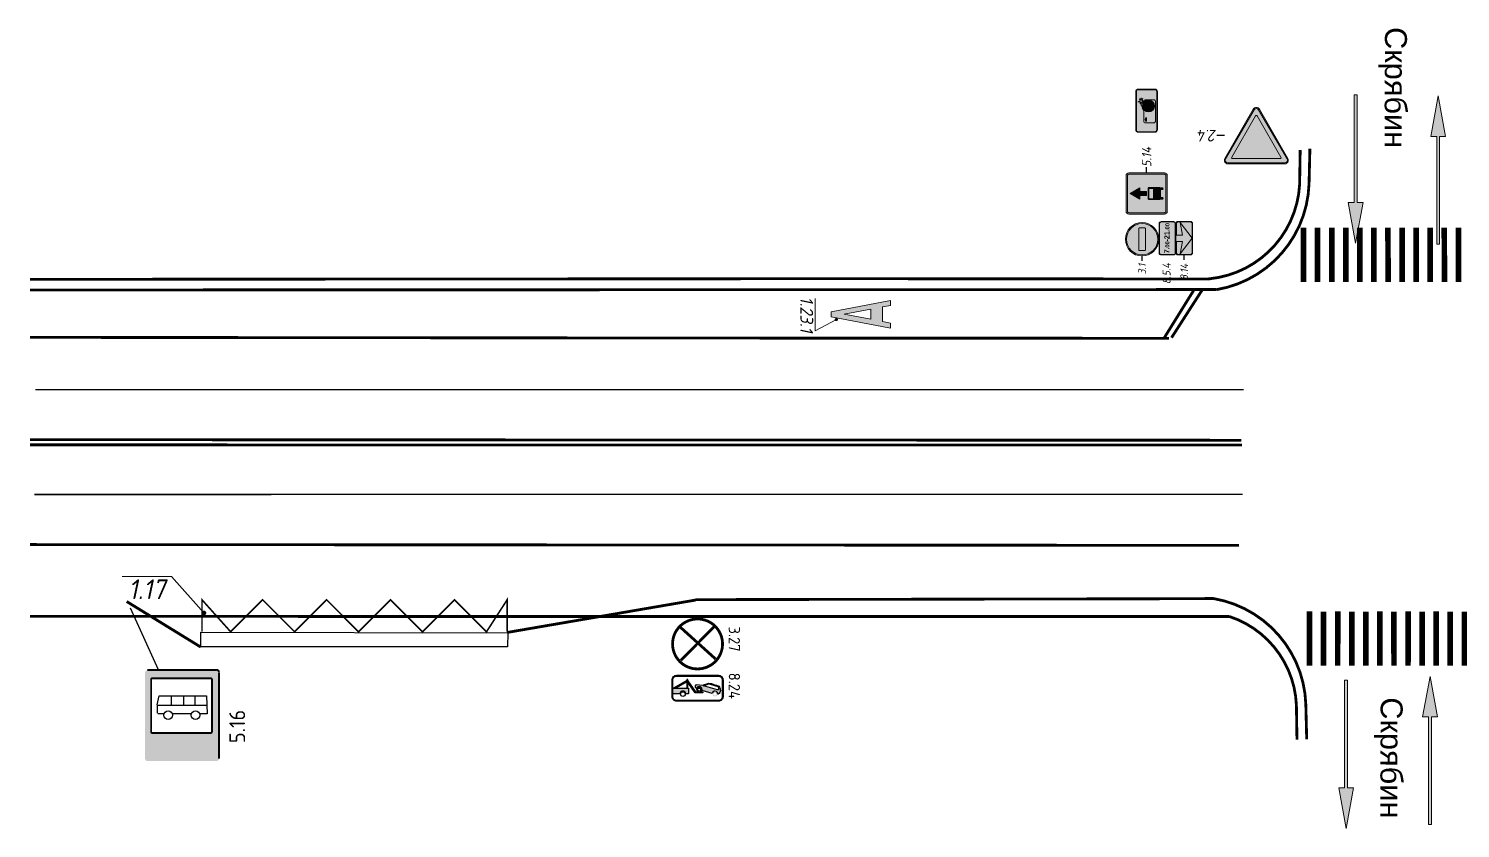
# Model space of a CAD drawing. Header units: millimetres. Extents: x 1734 to 2050, y 1482 to 1843.
# Drawn here: x 1753.7 to 1826.1, y 1484 to 1524.5 of the extents above; entities that cross this region are included whole.
import ezdxf
from ezdxf.enums import TextEntityAlignment as Align

# ---------------------------------------------------------------- set-up
doc = ezdxf.new("R2010")
doc.units = ezdxf.units.MM
for name, pattern in [('1.3', [17.848385, 5.910826, -0.0001, 11.937459]), ('1.5_1_3', [4, 0, -3, 1]), ('1.6_3_1', [4, 0, -1, 3]), ('JIS_02_0.7', [1.35, 0.75, -0.6])]:
    doc.linetypes.add(name, pattern=pattern)
for name, color, linetype, lineweight in [('знаки', 7, 'Continuous', 0), ('Описание', 7, 'Continuous', 15), ('разметка', 251, 'Continuous', 15)]:
    doc.layers.add(name, color=color, linetype=linetype, lineweight=lineweight)
doc.layers.add('КПЧ', color=9, linetype='Continuous')
doc.layers.add('Разметки', color=7, linetype='Continuous')
doc.styles.add('ROMAND', font='ROMAND.SHX', dxfattribs={"height": 2})
doc.styles.add('SASH', font='simplex8.shx', dxfattribs={"width": 0.9, "oblique": 12})
doc.styles.get("Standard").update_dxf_attribs({"font": 'arial.ttf'})
doc.styles.add('Знаки', font='arialbd.ttf')

# ---------------------------------------------------------------- blocks, each defined once
blk = doc.blocks.new('1-18-')
at = {"layer": 'разметка'}
blk.add_hatch(color=0, dxfattribs=at).paths.add_polyline_path([(-0.075, 5.45), (-0.075, 0), (0.075, 0), (0.075, 5.45), (0.375, 5.45), (0, 7.5), (-0.375, 5.45)])
at = {"layer": 'разметка', "color": 0, "lineweight": 0, "flags": 128}
blk.add_lwpolyline([(-0.075, 5.45), (-0.075, 0), (0.075, 0), (0.075, 5.45), (0.375, 5.45), (0, 7.5), (-0.375, 5.45)], close=True, dxfattribs=at)
blk = doc.blocks.new('tr')
at = {"layer": 'знаки', "true_color": 0xffffff}
h = blk.add_hatch(color=7, dxfattribs=at)
edge = h.paths.add_edge_path()
edge.add_arc((0, 3.621), 0.24, 30, 150)
edge.add_line((-0.208, 3.741), (-2.16, 0.36))
edge.add_arc((-1.952, 0.24), 0.24, 150, 270)
edge.add_line((-1.952, 0), (1.952, 0))
edge.add_arc((1.952, 0.24), 0.24, 270, 390)
edge.add_line((2.16, 0.36), (0.208, 3.741))
edge = h.paths.add_edge_path(flags=16)
edge.add_arc((0, 3.621), 0.18, 30, 150)
edge.add_line((-0.156, 3.711), (-2.108, 0.33))
edge.add_arc((-1.952, 0.24), 0.18, 150, 270)
edge.add_line((-1.952, 0.06), (1.952, 0.06))
edge.add_arc((1.952, 0.24), 0.18, 270, 390)
edge.add_line((2.108, 0.33), (0.156, 3.711))
at = {"layer": 'знаки'}
h = blk.add_hatch(color=1, dxfattribs=at)
edge = h.paths.add_edge_path()
edge.add_arc((0, 3.621), 0.18, 30, 150)
edge.add_line((-0.156, 3.711), (-2.108, 0.33))
edge.add_arc((-1.952, 0.24), 0.18, 150, 270)
edge.add_line((-1.952, 0.06), (1.952, 0.06))
edge.add_arc((1.952, 0.24), 0.18, 270, 390)
edge.add_line((2.108, 0.33), (0.156, 3.711))
edge = h.paths.add_edge_path(flags=16)
edge.add_line((-0.052, 3.291), (-1.692, 0.45))
edge.add_arc((-1.64, 0.42), 0.06, 150, 270)
edge.add_line((-1.64, 0.36), (1.64, 0.36))
edge.add_arc((1.64, 0.42), 0.06, 270, 390)
edge.add_line((1.692, 0.45), (0.052, 3.291))
edge.add_arc((0, 3.261), 0.06, 30, 150)
at = {"layer": 'знаки', "true_color": 0xffffff}
h = blk.add_hatch(color=7, dxfattribs=at)
edge = h.paths.add_edge_path()
edge.add_line((-0.052, 3.291), (-1.692, 0.45))
edge.add_arc((-1.64, 0.42), 0.06, 150, 270)
edge.add_line((-1.64, 0.36), (1.64, 0.36))
edge.add_arc((1.64, 0.42), 0.06, 270, 390)
edge.add_line((1.692, 0.45), (0.052, 3.291))
edge.add_arc((0, 3.261), 0.06, 30, 150)
at = {"layer": 'Defpoints'}
blk.add_lwpolyline([(2.192, 1.931), (2.719, 1.931)], dxfattribs=at)
at = {"layer": 'знаки'}
blk.add_lwpolyline([(0.208, 3.741, 0.57735), (-0.208, 3.741), (-2.16, 0.36), (-2.16, 0.36, 0.57735), (-1.952, 0), (1.952, 0, 0.57735), (2.16, 0.36), (0.208, 3.741)], format="xyb", dxfattribs=at)
at = {"layer": 'знаки', "color": 7, "true_color": 0xffffff}
blk.add_lwpolyline([(0.156, 3.711, 0.57735), (-0.156, 3.711), (-2.108, 0.33, 0.57735), (-1.952, 0.06), (1.952, 0.06, 0.57735), (2.108, 0.33)], format="xyb", close=True, dxfattribs=at)
at = {"layer": 'знаки', "color": 1}
blk.add_lwpolyline([(-0.052, 3.291), (-1.692, 0.45, 0.57735), (-1.64, 0.36), (1.64, 0.36, 0.57735), (1.692, 0.45), (0.052, 3.291, 0.57735)], format="xyb", close=True, dxfattribs=at)
blk = doc.blocks.new('*U15')
at = {"layer": 'знаки', "xscale": -1, "rotation": 180}
blk.add_blockref('tr', (0, 3.861), dxfattribs=at)
at = {"layer": 'знаки', "color": 0, "lineweight": 30, "style": 'SASH', "oblique": 12, "width": 0.9}
blk.add_text('2.4', height=0.8, dxfattribs=at).set_placement((2.719, 1.931), align=Align.MIDDLE_LEFT)
blk = doc.blocks.new('*U22')
at = {"color": 0, "linetype": 'ByBlock', "const_width": 0.12}
blk.add_lwpolyline([(0.037, 0.048, 1), (-0.037, -0.048, 1)], format="xyb", close=True, dxfattribs=at)
at = {"layer": 'разметка', "color": 0}
blk.add_lwpolyline([(0, 0), (1.632, -1.852), (4.128, -1.852)], dxfattribs=at)
at = {"layer": 'разметка', "color": 0, "style": 'SASH', "oblique": 12, "width": 0.9}
blk.add_attdef('RAZMETKA', text='', height=1, dxfattribs=at).set_placement((2.88, -2.067), align=Align.BOTTOM_CENTER)
blk = doc.blocks.new('*U8')
at = {"color": 0, "linetype": 'ByBlock', "const_width": 0.12}
blk.add_lwpolyline([(0.04, 0.05, 1), (-0.04, -0.05, 1)], format="xyb", close=True, dxfattribs=at)
at = {"layer": 'разметка', "color": 0}
blk.add_lwpolyline([(0, 0), (-0.87, 1.66), (1.63, 1.66)], dxfattribs=at)
at = {"layer": 'разметка', "color": 0, "style": 'SASH', "oblique": 12, "width": 0.9}
blk.add_attdef('RAZMETKA', text='', height=1, dxfattribs=at).set_placement((0.38, 1.44), align=Align.BOTTOM_CENTER)
blk = doc.blocks.new('1-23-1')
at = {"layer": 'разметка'}
h = blk.add_hatch(color=0, dxfattribs=at)
h.paths.add_polyline_path([(-0.45, 0), (-0.7, 0), (-0.125, 3), (0.125, 3), (0.7, 0), (0.45, 0), (0.373, 0.4), (-0.373, 0.4)])
h.paths.add_polyline_path([(0.258, 1), (0, 2.348), (-0.258, 1)], flags=16)
at = {"layer": 'разметка', "color": 0, "lineweight": 0, "flags": 128}
for points in [[(-0.45, 0), (-0.7, 0), (-0.125, 3), (0.125, 3), (0.7, 0), (0.45, 0), (0.373, 0.4), (-0.373, 0.4)], [(0.258, 1), (0, 2.348), (-0.258, 1)]]:
    blk.add_lwpolyline(points, close=True, dxfattribs=at)
blk = doc.blocks.new('*U52')
at = {"color": 0, "linetype": 'ByBlock', "lineweight": 15, "const_width": 0.4}
for points in [[(-14.12, 1.48), (-13.72, 5.32)], [(-13.13, 1.38), (-12.73, 5.21)], [(-12.13, 1.27), (-11.73, 5.11)], [(-11.14, 1.17), (-10.74, 5)], [(-10.14, 1.06), (-9.74, 4.9)], [(-9.15, 0.96), (-8.75, 4.79)], [(-8.16, 0.86), (-7.75, 4.69)], [(-7.16, 0.75), (-6.76, 4.59)], [(-6.17, 0.65), (-5.76, 4.48)], [(-5.17, 0.54), (-4.77, 4.38)], [(-4.18, 0.44), (-3.77, 4.27)], [(-3.18, 0.33), (-2.78, 4.17)], [(-2.19, 0.23), (-1.79, 4.06)], [(-1.19, 0.13), (-0.79, 3.96)], [(-0.2, 0.02), (0.2, 3.86)]]:
    blk.add_lwpolyline(points, dxfattribs=at)
blk = doc.blocks.new('*U20')
at = {"color": 0, "linetype": 'ByBlock', "lineweight": 15, "const_width": 0.4}
for points in [[(-12.13, 1.27), (-11.73, 5.11)], [(-11.14, 1.17), (-10.74, 5)], [(-10.14, 1.06), (-9.74, 4.9)], [(-9.15, 0.96), (-8.75, 4.79)], [(-8.16, 0.86), (-7.75, 4.69)], [(-7.16, 0.75), (-6.76, 4.59)], [(-6.17, 0.65), (-5.76, 4.48)], [(-5.17, 0.54), (-4.77, 4.38)], [(-4.18, 0.44), (-3.77, 4.27)], [(-3.18, 0.33), (-2.78, 4.17)], [(-2.19, 0.23), (-1.79, 4.06)], [(-1.19, 0.13), (-0.79, 3.96)], [(-0.2, 0.02), (0.2, 3.86)]]:
    blk.add_lwpolyline(points, dxfattribs=at)
blk = doc.blocks.new('*U49')
at = {"layer": 'знаки', "true_color": 0xffffff}
h = blk.add_hatch(color=7, dxfattribs=at)
edge = h.paths.add_edge_path()
edge.add_arc((0, 1.75), 1.75, 0, 360)
edge = h.paths.add_edge_path(flags=17)
edge.add_arc((0, 1.75), 1.64, 0, 360)
at = {"layer": 'знаки'}
h = blk.add_hatch(color=1, dxfattribs=at)
edge = h.paths.add_edge_path()
edge.add_arc((0, 1.75), 1.64, 0, 360)
edge = h.paths.add_edge_path(flags=16)
edge.add_arc((1.13, 1.47), 0.0565, 270, 360, ccw=False)
edge.add_line((1.13, 1.41), (-1.13, 1.41))
edge.add_arc((-1.13, 1.47), 0.0565, 180, 270, ccw=False)
edge.add_line((-1.19, 1.47), (-1.19, 2.03))
edge.add_arc((-1.13, 2.03), 0.0565, 90, 180, ccw=False)
edge.add_line((-1.13, 2.09), (1.13, 2.09))
edge.add_arc((1.13, 2.03), 0.0565, 0, 90, ccw=False)
edge.add_line((1.19, 2.03), (1.19, 1.47))
at = {"layer": 'знаки', "true_color": 0xffffff}
h = blk.add_hatch(color=7, dxfattribs=at)
edge = h.paths.add_edge_path()
edge.add_arc((1.13, 1.47), 0.0565, 270, 360, ccw=False)
edge.add_line((1.13, 1.41), (-1.13, 1.41))
edge.add_arc((-1.13, 1.47), 0.0565, 180, 270, ccw=False)
edge.add_line((-1.19, 1.47), (-1.19, 2.03))
edge.add_arc((-1.13, 2.03), 0.0565, 90, 180, ccw=False)
edge.add_line((-1.13, 2.09), (1.13, 2.09))
edge.add_arc((1.13, 2.03), 0.0565, 0, 90, ccw=False)
edge.add_line((1.19, 2.03), (1.19, 1.47))
at = {"layer": 'Defpoints'}
blk.add_lwpolyline([(-2.27, 1.75), (-1.77, 1.75)], dxfattribs=at)
at = {"layer": 'знаки', "color": 7, "true_color": 0xffffff}
blk.add_lwpolyline([(1.19, 1.47, -0.414214), (1.13, 1.41), (-1.13, 1.41, -0.414214), (-1.19, 1.47), (-1.19, 2.03, -0.414214), (-1.13, 2.09), (1.13, 2.09, -0.414214), (1.19, 2.03), (1.19, 1.47)], format="xyb", dxfattribs=at)
at = {"layer": 'знаки'}
blk.add_circle((0, 1.75), 1.75, dxfattribs=at)
at = {"layer": 'знаки', "color": 7, "true_color": 0xffffff}
blk.add_circle((0, 1.75), 1.64, dxfattribs=at)
at = {"layer": 'знаки', "color": 0, "lineweight": 30, "style": 'SASH', "oblique": 12, "width": 0.9}
blk.add_text('3.1', height=0.8, dxfattribs=at).set_placement((-3.68, 1.75), align=Align.MIDDLE_LEFT)
blk = doc.blocks.new('*U50')
at = {"layer": 'знаки'}
h = blk.add_hatch(color=256, dxfattribs=at)
edge = h.paths.add_edge_path()
edge.add_arc((-1.53, 1.53), 0.219, 90, 180)
edge.add_line((-1.75, 1.53), (-1.75, 0.22))
edge.add_arc((-1.53, 0.22), 0.219, 180, 270)
edge.add_line((-1.53, 0), (1.53, 0))
edge.add_arc((1.53, 0.22), 0.219, 270, 360)
edge.add_line((1.75, 0.22), (1.75, 1.53))
edge.add_arc((1.53, 1.53), 0.219, 360, 450)
edge.add_line((1.53, 1.75), (-1.53, 1.75))
edge = h.paths.add_edge_path(flags=16)
edge.add_line((0.33, 1.04), (1.64, 1.31))
edge.add_line((1.64, 1.31), (0, 0.05))
edge.add_line((0, 0.05), (-1.64, 1.31))
edge.add_line((-1.64, 1.31), (-0.33, 1.04))
edge.add_line((-0.33, 1.04), (-0.33, 1.7))
edge.add_line((-0.33, 1.7), (-1.53, 1.7))
edge.add_arc((-1.53, 1.53), 0.164, 90, 180)
edge.add_line((-1.7, 1.53), (-1.7, 0.22))
edge.add_arc((-1.53, 0.22), 0.164, 180, 270)
edge.add_line((-1.53, 0.05), (1.53, 0.05))
edge.add_arc((1.53, 0.22), 0.164, 270, 360)
edge.add_line((1.7, 0.22), (1.7, 1.53))
edge.add_arc((1.53, 1.53), 0.164, 360, 450)
edge.add_line((1.53, 1.7), (0.33, 1.7))
edge.add_line((0.33, 1.7), (0.33, 1.04))
at = {"layer": 'знаки', "true_color": 0xffffff}
h = blk.add_hatch(color=7, dxfattribs=at)
edge = h.paths.add_edge_path()
edge.add_line((0.33, 1.04), (1.64, 1.31))
edge.add_line((1.64, 1.31), (0, 0.05))
edge.add_line((0, 0.05), (-1.64, 1.31))
edge.add_line((-1.64, 1.31), (-0.33, 1.04))
edge.add_line((-0.33, 1.04), (-0.33, 1.7))
edge.add_line((-0.33, 1.7), (-1.53, 1.7))
edge.add_arc((-1.53, 1.53), 0.164, 90, 180)
edge.add_line((-1.7, 1.53), (-1.7, 0.22))
edge.add_arc((-1.53, 0.22), 0.164, 180, 270)
edge.add_line((-1.53, 0.05), (1.53, 0.05))
edge.add_arc((1.53, 0.22), 0.164, 270, 360)
edge.add_line((1.7, 0.22), (1.7, 1.53))
edge.add_arc((1.53, 1.53), 0.164, 360, 450)
edge.add_line((1.53, 1.7), (0.33, 1.7))
edge.add_line((0.33, 1.7), (0.33, 1.04))
at = {"layer": 'Defpoints'}
blk.add_lwpolyline([(-2.26, 0.88), (-1.76, 0.88)], dxfattribs=at)
at = {"layer": 'знаки'}
blk.add_lwpolyline([(-1.53, 1.75, 0.414214), (-1.75, 1.53), (-1.75, 0.22, 0.414214), (-1.53, 0), (1.53, 0, 0.414214), (1.75, 0.22), (1.75, 1.53, 0.414214), (1.53, 1.75), (-1.53, 1.75)], format="xyb", dxfattribs=at)
blk.add_lwpolyline([(0.33, 1.04), (1.64, 1.31), (0, 0.05), (-1.64, 1.31), (-0.33, 1.04), (-0.33, 1.7), (-1.53, 1.7, 0.414214), (-1.7, 1.53), (-1.7, 0.22, 0.414214), (-1.53, 0.05), (1.53, 0.05, 0.414214), (1.7, 0.22), (1.7, 1.53, 0.414214), (1.53, 1.7), (0.33, 1.7)], format="xyb", close=True, dxfattribs=at)
at = {"layer": 'знаки', "color": 0, "lineweight": 30, "style": 'SASH', "oblique": 12, "width": 0.9}
blk.add_text('8.14', height=0.8, dxfattribs=at).set_placement((-4.41, 0.88), align=Align.MIDDLE_LEFT)
blk = doc.blocks.new('*U53')
at = {"layer": 'знаки'}
h = blk.add_hatch(color=256, dxfattribs=at)
edge = h.paths.add_edge_path()
edge.add_arc((-1.53, 1.53), 0.219, 90, 180)
edge.add_line((-1.75, 1.53), (-1.75, 0.22))
edge.add_arc((-1.53, 0.22), 0.219, 180, 270)
edge.add_line((-1.53, 0), (1.53, 0))
edge.add_arc((1.53, 0.22), 0.219, 270, 360)
edge.add_line((1.75, 0.22), (1.75, 1.53))
edge.add_arc((1.53, 1.53), 0.219, 0, 90)
edge.add_line((1.53, 1.75), (-1.53, 1.75))
edge = h.paths.add_edge_path(flags=16)
edge.add_arc((-1.53, 1.53), 0.164, 90, 180)
edge.add_line((-1.7, 1.53), (-1.7, 0.22))
edge.add_arc((-1.53, 0.22), 0.164, 180, 270)
edge.add_line((-1.53, 0.05), (1.53, 0.05))
edge.add_arc((1.53, 0.22), 0.164, 270, 360)
edge.add_line((1.7, 0.22), (1.7, 1.53))
edge.add_arc((1.53, 1.53), 0.164, 0, 90)
edge.add_line((1.53, 1.7), (-1.53, 1.7))
at = {"layer": 'знаки', "true_color": 0xffffff}
h = blk.add_hatch(color=7, dxfattribs=at)
edge = h.paths.add_edge_path()
edge.add_arc((-1.53, 1.53), 0.164, 90, 180)
edge.add_line((-1.7, 1.53), (-1.7, 0.22))
edge.add_arc((-1.53, 0.22), 0.164, 180, 270)
edge.add_line((-1.53, 0.05), (1.53, 0.05))
edge.add_arc((1.53, 0.22), 0.164, 270, 360)
edge.add_line((1.7, 0.22), (1.7, 1.53))
edge.add_arc((1.53, 1.53), 0.164, 0, 90)
edge.add_line((1.53, 1.7), (-1.53, 1.7))
at = {"layer": 'знаки'}
blk.add_lwpolyline([(-1.53, 1.75, 0.414214), (-1.75, 1.53), (-1.75, 0.22, 0.414214), (-1.53, 0), (1.53, 0, 0.414214), (1.75, 0.22), (1.75, 1.53, 0.414214), (1.53, 1.75), (-1.53, 1.75)], format="xyb", dxfattribs=at)
blk.add_lwpolyline([(-1.53, 1.7, 0.414214), (-1.7, 1.53), (-1.7, 0.22, 0.414214), (-1.53, 0.05), (1.53, 0.05, 0.414214), (1.7, 0.22), (1.7, 1.53, 0.414214), (1.53, 1.7)], format="xyb", close=True, dxfattribs=at)
at = {"layer": 'знаки', "style": 'Знаки', "width": 0.95}
for s, p in [('.', (-1.17, 0.66)), ('-', (-0.32, 0.66)), ('.', (0.73, 0.66))]:
    blk.add_text(s, height=0.547, dxfattribs=at).set_placement(p)
blk.add_attdef('CH1', text='', height=0.547, dxfattribs=at).set_placement((-1.17, 0.66), align=Align.RIGHT)
for tag, height, p in [('M1', 0.437, (-0.65, 0.88)), ('CH2', 0.547, (0.32, 0.93)), ('M2', 0.437, (1.25, 0.88))]:
    blk.add_attdef(tag, text='', height=height, dxfattribs=at).set_placement(p, align=Align.MIDDLE_CENTER)
blk = doc.blocks.new('5.14')
at = {"layer": 'знаки', "true_color": 0xffffff}
h = blk.add_hatch(color=7, dxfattribs=at)
edge = h.paths.add_edge_path()
edge.add_arc((-1.52, 3.27), 0.233, 90, 180, ccw=False)
edge.add_line((-1.52, 3.5), (1.52, 3.5))
edge.add_arc((1.52, 3.27), 0.233, 0, 90, ccw=False)
edge.add_line((1.75, 3.27), (1.75, 0.23))
edge.add_arc((1.52, 0.23), 0.233, 270, 360, ccw=False)
edge.add_line((1.52, 0), (-1.52, 0))
edge.add_arc((-1.52, 0.23), 0.233, 180, 270, ccw=False)
edge.add_line((-1.75, 0.23), (-1.75, 3.27))
edge = h.paths.add_edge_path(flags=16)
edge.add_arc((-1.52, 3.27), 0.117, 90, 180, ccw=False)
edge.add_line((-1.52, 3.38), (1.52, 3.38))
edge.add_arc((1.52, 3.27), 0.117, 0, 90, ccw=False)
edge.add_line((1.63, 3.27), (1.63, 0.23))
edge.add_arc((1.52, 0.23), 0.117, 270, 360, ccw=False)
edge.add_line((1.52, 0.12), (-1.52, 0.12))
edge.add_arc((-1.52, 0.23), 0.117, 180, 270, ccw=False)
edge.add_line((-1.63, 0.23), (-1.63, 3.27))
at = {"layer": 'знаки'}
h = blk.add_hatch(color=5, dxfattribs=at)
edge = h.paths.add_edge_path()
edge.add_arc((-1.52, 3.27), 0.117, 90, 180, ccw=False)
edge.add_line((-1.52, 3.38), (1.52, 3.38))
edge.add_arc((1.52, 3.27), 0.117, 0, 90, ccw=False)
edge.add_line((1.63, 3.27), (1.63, 0.23))
edge.add_arc((1.52, 0.23), 0.117, 270, 360, ccw=False)
edge.add_line((1.52, 0.12), (-1.52, 0.12))
edge.add_arc((-1.52, 0.23), 0.117, 180, 270, ccw=False)
edge.add_line((-1.63, 0.23), (-1.63, 3.27))
h.paths.add_polyline_path([(0, 1.75), (0.18, 1.75), (0.18, 2.33), (0.47, 2.33), (0, 3.15), (-0.47, 2.33), (-0.18, 2.33), (-0.18, 1.75)], flags=16)
edge = h.paths.add_edge_path(flags=16)
edge.add_arc((0.47, 0.64), 0.0583, 270, 360, ccw=False)
edge.add_line((0.47, 0.58), (-0.47, 0.58))
edge.add_arc((-0.47, 0.64), 0.0583, 180, 270, ccw=False)
edge.add_line((-0.52, 0.64), (-0.52, 1.52))
edge.add_arc((-0.41, 1.52), 0.117, 90, 180, ccw=False)
edge.add_line((-0.41, 1.63), (0.41, 1.63))
edge.add_arc((0.41, 1.52), 0.117, 0, 90, ccw=False)
edge.add_line((0.52, 1.52), (0.52, 0.64))
edge = h.paths.add_edge_path(flags=0)
edge.add_arc((0.41, 1.52), 0.0292, 0, 90)
edge.add_line((0.41, 1.55), (-0.41, 1.55))
edge.add_arc((-0.41, 1.52), 0.0292, 90, 180)
edge.add_line((-0.44, 1.52), (-0.44, 1.2))
edge.add_arc((-0.41, 1.2), 0.0292, 180, 270)
edge.add_line((-0.41, 1.17), (0.41, 1.17))
edge.add_arc((0.41, 1.2), 0.0292, 270, 360)
edge.add_line((0.44, 1.2), (0.44, 1.52))
edge = h.paths.add_edge_path(flags=16)
edge.add_line((-0.35, 0.41), (-0.35, 0.52))
edge.add_line((-0.35, 0.52), (-0.47, 0.52))
edge.add_line((-0.47, 0.52), (-0.47, 0.41))
edge.add_arc((-0.41, 0.41), 0.0583, 180, 360)
edge = h.paths.add_edge_path(flags=16)
edge.add_line((0.47, 0.41), (0.47, 0.52))
edge.add_line((0.47, 0.52), (0.35, 0.52))
edge.add_line((0.35, 0.52), (0.35, 0.41))
edge.add_arc((0.41, 0.41), 0.0583, 180, 360)
at = {"layer": 'знаки', "true_color": 0xffffff}
blk.add_hatch(color=7, dxfattribs=at).paths.add_polyline_path([(0, 1.75), (0.18, 1.75), (0.18, 2.33), (0.47, 2.33), (0, 3.15), (-0.47, 2.33), (-0.18, 2.33), (-0.18, 1.75)])
h = blk.add_hatch(color=7, dxfattribs=at)
edge = h.paths.add_edge_path()
edge.add_arc((0.47, 0.64), 0.0583, 270, 360, ccw=False)
edge.add_line((0.47, 0.58), (-0.47, 0.58))
edge.add_arc((-0.47, 0.64), 0.0583, 180, 270, ccw=False)
edge.add_line((-0.52, 0.64), (-0.52, 1.52))
edge.add_arc((-0.41, 1.52), 0.117, 90, 180, ccw=False)
edge.add_line((-0.41, 1.63), (0.41, 1.63))
edge.add_arc((0.41, 1.52), 0.117, 0, 90, ccw=False)
edge.add_line((0.52, 1.52), (0.52, 0.64))
edge = h.paths.add_edge_path(flags=16)
edge.add_arc((0.41, 1.52), 0.0292, 0, 90)
edge.add_line((0.41, 1.55), (-0.41, 1.55))
edge.add_arc((-0.41, 1.52), 0.0292, 90, 180)
edge.add_line((-0.44, 1.52), (-0.44, 1.2))
edge.add_arc((-0.41, 1.2), 0.0292, 180, 270)
edge.add_line((-0.41, 1.17), (0.41, 1.17))
edge.add_arc((0.41, 1.2), 0.0292, 270, 360)
edge.add_line((0.44, 1.2), (0.44, 1.52))
h = blk.add_hatch(color=7, dxfattribs=at)
edge = h.paths.add_edge_path()
edge.add_line((-0.35, 0.41), (-0.35, 0.52))
edge.add_line((-0.35, 0.52), (-0.47, 0.52))
edge.add_line((-0.47, 0.52), (-0.47, 0.41))
edge.add_arc((-0.41, 0.41), 0.0583, 180, 360)
h = blk.add_hatch(color=7, dxfattribs=at)
edge = h.paths.add_edge_path()
edge.add_line((0.47, 0.41), (0.47, 0.52))
edge.add_line((0.47, 0.52), (0.35, 0.52))
edge.add_line((0.35, 0.52), (0.35, 0.41))
edge.add_arc((0.41, 0.41), 0.0583, 180, 360)
at = {"layer": 'Defpoints'}
blk.add_lwpolyline([(1.75, 1.75), (2.25, 1.75)], dxfattribs=at)
at = {"layer": 'знаки'}
blk.add_lwpolyline([(-1.75, 3.27, -0.414214), (-1.52, 3.5), (1.52, 3.5, -0.414214), (1.75, 3.27), (1.75, 0.23, -0.414214), (1.52, 0), (-1.52, 0, -0.414214), (-1.75, 0.23), (-1.75, 3.27)], format="xyb", dxfattribs=at)
at = {"layer": 'знаки', "color": 7, "true_color": 0xffffff}
for points in [[(-1.63, 3.27, -0.414214), (-1.52, 3.38), (1.52, 3.38, -0.414214), (1.63, 3.27), (1.63, 0.23, -0.414214), (1.52, 0.12), (-1.52, 0.12, -0.414214), (-1.63, 0.23)], [(0.44, 1.52, 0.414214), (0.41, 1.55), (-0.41, 1.55, 0.414214), (-0.44, 1.52), (-0.44, 1.2, 0.414214), (-0.41, 1.17), (0.41, 1.17, 0.414214), (0.44, 1.2), (0.44, 1.52)], [(-0.35, 0.41), (-0.35, 0.52), (-0.47, 0.52), (-0.47, 0.41, 1)], [(0.47, 0.41), (0.47, 0.52), (0.35, 0.52), (0.35, 0.41, 1)]]:
    blk.add_lwpolyline(points, format="xyb", close=True, dxfattribs=at)
blk.add_lwpolyline([(0, 1.75), (0.18, 1.75), (0.18, 2.33), (0.47, 2.33), (0, 3.15), (-0.47, 2.33), (-0.18, 2.33), (-0.18, 1.75)], close=True, dxfattribs=at)
blk.add_lwpolyline([(0.52, 0.64, -0.414214), (0.47, 0.58), (-0.47, 0.58, -0.414214), (-0.52, 0.64), (-0.52, 1.52, -0.414214), (-0.41, 1.63), (0.41, 1.63, -0.414214), (0.52, 1.52), (0.52, 0.64)], format="xyb", dxfattribs=at)
at = {"layer": 'знаки', "color": 0, "lineweight": 30, "style": 'SASH', "oblique": 12, "width": 0.9}
blk.add_text('5.14', height=0.8, dxfattribs=at).set_placement((2.25, 1.75), align=Align.MIDDLE_LEFT)
blk = doc.blocks.new('*U54')
at = {"layer": 'знаки'}
h = blk.add_hatch(color=256, dxfattribs=at)
edge = h.paths.add_edge_path()
edge.add_arc((-1.53, 1.53), 0.219, 90, 180)
edge.add_line((-1.75, 1.53), (-1.75, 0.22))
edge.add_arc((-1.53, 0.22), 0.219, 180, 270)
edge.add_line((-1.53, 0), (1.53, 0))
edge.add_arc((1.53, 0.22), 0.219, 270, 360)
edge.add_line((1.75, 0.22), (1.75, 1.53))
edge.add_arc((1.53, 1.53), 0.219, 360, 450)
edge.add_line((1.53, 1.75), (-1.53, 1.75))
edge = h.paths.add_edge_path(flags=16)
edge.add_arc((-1.53, 1.53), 0.164, 90, 180)
edge.add_line((-1.7, 1.53), (-1.7, 0.22))
edge.add_arc((-1.53, 0.22), 0.164, 180, 270)
edge.add_line((-1.53, 0.05), (1.53, 0.05))
edge.add_arc((1.53, 0.22), 0.164, 270, 360)
edge.add_line((1.7, 0.22), (1.7, 1.53))
edge.add_arc((1.53, 1.53), 0.164, 0, 90)
edge.add_line((1.53, 1.7), (-1.53, 1.7))
at = {"layer": 'знаки', "true_color": 0xffffff}
h = blk.add_hatch(color=7, dxfattribs=at)
edge = h.paths.add_edge_path()
edge.add_arc((-1.53, 1.53), 0.164, 90, 180)
edge.add_line((-1.7, 1.53), (-1.7, 0.22))
edge.add_arc((-1.53, 0.22), 0.164, 180, 270)
edge.add_line((-1.53, 0.05), (1.53, 0.05))
edge.add_arc((1.53, 0.22), 0.164, 270, 360)
edge.add_line((1.7, 0.22), (1.7, 1.53))
edge.add_arc((1.53, 1.53), 0.164, 0, 90)
edge.add_line((1.53, 1.7), (-1.53, 1.7))
at = {"layer": 'знаки'}
h = blk.add_hatch(color=256, dxfattribs=at)
edge = h.paths.add_edge_path()
edge.add_line((0.88, 0.98), (0.55, 1.2))
edge.add_line((0.55, 1.2), (0.55, 1.31))
edge.add_line((0.55, 1.31), (0.38, 1.31))
edge.add_line((0.38, 1.31), (0.38, 1.24))
edge.add_arc((0.38, 0.71), 0.525, 90, 133.1834)
edge.add_line((0.02, 1.09), (-0.87, 1.09))
edge.add_arc((-0.87, 0.98), 0.109, 90, 180)
edge.add_line((-0.98, 0.98), (-0.98, 0.27))
edge.add_arc((-0.87, 0.27), 0.109, 180, 270)
edge.add_line((-0.87, 0.16), (0.77, 0.16))
edge.add_arc((0.77, 0.27), 0.109, 270, 360)
edge.add_line((0.88, 0.27), (0.88, 0.98))
edge = h.paths.add_edge_path(flags=16)
edge.add_arc((0.38, 0.71), 0.48, 0, 360)
edge = h.paths.add_edge_path(flags=16)
edge.add_ellipse((-0.71, 0.93), major_axis=(-0.164, 0), ratio=0.333333, start_angle=0, end_angle=360)
h = blk.add_hatch(color=256, dxfattribs=at)
h.paths.add_polyline_path([(0.68, 1.31), (0.55, 1.39), (0.71, 1.39), (0.71, 1.59), (0.81, 1.4), (0.95, 1.45), (0.91, 1.35), (1.04, 1.31), (0.93, 1.26), (0.98, 1.17), (0.84, 1.24), (0.77, 1.09), (0.77, 1.23), (0.63, 1.2)])
h.paths.add_polyline_path([(0.7, 1.32), (0.59, 1.38), (0.72, 1.38), (0.72, 1.54), (0.8, 1.39), (0.93, 1.44), (0.89, 1.34), (1.01, 1.31), (0.91, 1.26), (0.96, 1.2), (0.84, 1.25), (0.78, 1.14), (0.78, 1.24), (0.65, 1.22)], flags=16)
h = blk.add_hatch(color=256, dxfattribs=at)
edge = h.paths.add_edge_path()
edge.add_ellipse((-0.71, 0.93), major_axis=(-0.109, 0), ratio=0.25, start_angle=0, end_angle=360, ccw=False)
h = blk.add_hatch(color=256, dxfattribs=at)
edge = h.paths.add_edge_path()
edge.add_arc((0.38, 0.71), 0.437, 0, 360)
edge = h.paths.add_edge_path(flags=17)
edge.add_arc((0.38, 0.71), 0.383, 0, 360)
h = blk.add_hatch(color=256, dxfattribs=at)
edge = h.paths.add_edge_path()
edge.add_arc((0.38, 0.71), 0.328, 0, 360)
edge = h.paths.add_edge_path(flags=17)
edge.add_arc((0.38, 0.71), 0.219, 0, 360)
h = blk.add_hatch(color=256, dxfattribs=at)
edge = h.paths.add_edge_path()
edge.add_arc((0.38, 0.71), 0.164, 0, 360)
blk.add_lwpolyline([(-1.53, 1.75, 0.414214), (-1.75, 1.53), (-1.75, 0.22, 0.414214), (-1.53, 0), (1.53, 0, 0.414214), (1.75, 0.22), (1.75, 1.53, 0.414214), (1.53, 1.75), (-1.53, 1.75)], format="xyb", dxfattribs=at)
blk.add_lwpolyline([(-1.53, 1.7, 0.414214), (-1.7, 1.53), (-1.7, 0.22, 0.414214), (-1.53, 0.05), (1.53, 0.05, 0.414214), (1.7, 0.22), (1.7, 1.53, 0.414214), (1.53, 1.7)], format="xyb", close=True, dxfattribs=at)
at = {"layer": 'знаки', "flags": 128}
blk.add_lwpolyline([(0.88, 0.98), (0.55, 1.2), (0.55, 1.31), (0.38, 1.31), (0.38, 1.24, 0.190685), (0.02, 1.09), (-0.87, 1.09, 0.414214), (-0.98, 0.98), (-0.98, 0.27, 0.414214), (-0.87, 0.16), (0.77, 0.16, 0.414214), (0.88, 0.27)], format="xyb", close=True, dxfattribs=at)
at = {"layer": 'знаки'}
for points in [[(0.68, 1.31), (0.55, 1.39), (0.71, 1.39), (0.71, 1.59), (0.81, 1.4), (0.95, 1.45), (0.91, 1.35), (1.04, 1.31), (0.93, 1.26), (0.98, 1.17), (0.84, 1.24), (0.77, 1.09), (0.77, 1.23), (0.63, 1.2)], [(0.7, 1.32), (0.59, 1.38), (0.72, 1.38), (0.72, 1.54), (0.8, 1.39), (0.93, 1.44), (0.89, 1.34), (1.01, 1.31), (0.91, 1.26), (0.96, 1.2), (0.84, 1.25), (0.78, 1.14), (0.78, 1.24), (0.65, 1.22)]]:
    blk.add_lwpolyline(points, close=True, dxfattribs=at)
at = {"layer": 'знаки', "color": 7, "true_color": 0xffffff}
for radius in [0.48, 0.328, 0.164]:
    blk.add_circle((0.38, 0.71), radius, dxfattribs=at)
at = {"layer": 'знаки'}
for radius in [0.437, 0.383, 0.219]:
    blk.add_circle((0.38, 0.71), radius, dxfattribs=at)
at = {"layer": 'знаки', "color": 7, "true_color": 0xffffff}
blk.add_ellipse((-0.71, 0.93), major_axis=(-0.164, 0), ratio=0.333333, dxfattribs=at)
at = {"layer": 'знаки', "extrusion": (0, 0, -1)}
blk.add_ellipse((-0.71, 0.93), major_axis=(-0.109, 0), ratio=0.25, start_param=-3.141592653589793, end_param=3.141592653589793, dxfattribs=at)

msp = doc.modelspace()

# ---------------------------------------------------------------- hatches: boundary and pattern name
at = {"linetype": 'Continuous'}
h = msp.add_hatch(color=4, dxfattribs=at)
h.paths.add_polyline_path([(1763.304, 1491.881, 0.414214), (1763.179, 1492.006), (1759.682, 1492.006, 0.414214), (1759.557, 1491.881), (1759.557, 1487.529, 0.414214), (1759.682, 1487.404), (1763.179, 1487.404, 0.414214), (1763.304, 1487.529)])
h.paths.add_polyline_path([(1759.916, 1491.586, 0.414214), (1759.866, 1491.536), (1759.866, 1488.874, 0.414214), (1759.916, 1488.824), (1762.887, 1488.824, 0.414214), (1762.937, 1488.874), (1762.937, 1491.536, 0.414214), (1762.887, 1491.586)], flags=16)
at = {"lineweight": 5}
h = msp.add_hatch(color=7, dxfattribs=at)
h.dxf.hatch_style = 1
h.paths.add_polyline_path([(1788.629, 1491.147), (1788.599, 1491.191, 0.054165), (1788.088, 1491.346), (1787.769, 1491.248), (1787.462, 1491.267), (1787.412, 1491.211), (1787.412, 1491.119), (1787.456, 1491.075, -0.896878), (1787.749, 1490.972), (1788.249, 1490.826, -0.88868), (1788.548, 1490.79), (1788.561, 1490.784, 0.217669), (1788.67, 1490.973, 0.066532)], flags=0)
h.paths.add_polyline_path([(1787.825, 1491.206), (1788.091, 1491.305, -0.035096), (1788.543, 1491.171, -0.16621), (1788.581, 1491.036, -0.41795), (1788.525, 1491.007)], flags=0)
h.paths.add_polyline_path([(1787.717, 1491.012, 1), (1787.481, 1491.012, 0.362322), (1787.578, 1490.896), (1787.62, 1490.896, 0.362322)], flags=0)
h.paths.add_polyline_path([(1787.522, 1491.012, -1), (1787.675, 1491.012, -1)], flags=0)
h.paths.add_polyline_path([(1788.516, 1490.788, 1), (1788.28, 1490.788, 0.334886), (1788.365, 1490.675), (1788.43, 1490.675, 0.334886)], flags=0)
h.paths.add_polyline_path([(1788.321, 1490.788, -1), (1788.474, 1490.788, -1)], flags=0)
h.paths.add_polyline_path([(1788.766, 1490.659), (1788.766, 1490.675), (1788.43, 1490.675, -0.140008), (1788.365, 1490.675), (1786.787, 1490.675, -0.064551), (1786.757, 1490.675), (1786.266, 1490.675), (1786.266, 1490.659, 0.031055), (1786.268, 1490.636), (1788.764, 1490.636, 0.031055)], flags=0)
h.paths.add_polyline_path([(1786.89, 1490.792, 1), (1786.654, 1490.792, 0.376937), (1786.757, 1490.675), (1786.787, 1490.675, 0.376937)], flags=0)
h.paths.add_polyline_path([(1786.695, 1490.792, -1), (1786.848, 1490.792, -1)], flags=0)
h.paths.add_polyline_path([(1787.052, 1491.083), (1786.266, 1491.083), (1786.266, 1490.81), (1786.618, 1490.81, -0.862024), (1786.919, 1490.81), (1787.052, 1490.81)], flags=0)
h.paths.add_polyline_path([(1787.019, 1491.523), (1786.975, 1491.523), (1786.975, 1491.083), (1787.019, 1491.083)], flags=0)
h.paths.add_polyline_path([(1786.975, 1491.418), (1786.975, 1491.472), (1786.306, 1491.083), (1786.399, 1491.083)], flags=0)
h.paths.add_polyline_path([(1787.019, 1491.454), (1787.019, 1491.382), (1787.387, 1490.856), (1787.782, 1490.856), (1787.782, 1490.896), (1787.62, 1490.896, -0.090424), (1787.578, 1490.896), (1787.411, 1490.896)], flags=0)
h.paths.add_polyline_path([(1788.573, 1491.741), (1786.459, 1491.741, 0.414214), (1786.225, 1491.507), (1786.225, 1490.659, 0.414214), (1786.459, 1490.426), (1788.573, 1490.426, 0.414214), (1788.807, 1490.659), (1788.807, 1491.507, 0.414214)])
h.paths.add_polyline_path([(1788.573, 1491.699, -0.414214), (1788.766, 1491.507), (1788.766, 1490.659, -0.414214), (1788.573, 1490.467), (1786.459, 1490.467, -0.414214), (1786.266, 1490.659), (1786.266, 1491.507, -0.414214), (1786.459, 1491.699)], flags=16)
h.paths.add_polyline_path([(1787.019, 1491.523), (1787.019, 1491.454), (1787.411, 1490.896), (1787.578, 1490.896, -0.362322), (1787.481, 1491.012, -1), (1787.717, 1491.012, -0.362322), (1787.62, 1490.896), (1787.782, 1490.896), (1787.782, 1490.856), (1787.387, 1490.856), (1787.019, 1491.382), (1787.019, 1491.083), (1786.306, 1491.083), (1786.975, 1491.472), (1786.975, 1491.523)], flags=0)
h.paths.add_polyline_path([(1787.462, 1491.267), (1787.769, 1491.248), (1788.088, 1491.346, -0.054165), (1788.599, 1491.191), (1788.629, 1491.147, -0.066532), (1788.67, 1490.973, -0.217669), (1788.561, 1490.784), (1788.548, 1490.79, 0.88868), (1788.249, 1490.826), (1787.749, 1490.972, 0.896878), (1787.456, 1491.075), (1787.412, 1491.119), (1787.412, 1491.211)], flags=0)
h.paths.add_polyline_path([(1786.89, 1490.792, -0.376937), (1786.787, 1490.675), (1788.365, 1490.675, -0.334886), (1788.28, 1490.788, -1), (1788.516, 1490.788, -0.498255), (1788.365, 1490.675), (1786.787, 1490.675, -0.452499), (1786.654, 1490.792, -1)], flags=0)
h = msp.add_hatch(color=7, dxfattribs=at)
h.dxf.hatch_style = 1
h.paths.add_polyline_path([(1787.717, 1491.012, 1), (1787.481, 1491.012, 0.362322), (1787.578, 1490.896), (1787.62, 1490.896, 0.362322)], flags=17)
h.paths.add_polyline_path([(1787.522, 1491.012, -1), (1787.675, 1491.012, -1)], flags=16)
h.paths.add_polyline_path([(1788.516, 1490.788, 1), (1788.28, 1490.788, 0.334886), (1788.365, 1490.675), (1788.43, 1490.675, 0.334886)])
h.paths.add_polyline_path([(1788.321, 1490.788, -1), (1788.474, 1490.788, -1)], flags=16)
h.paths.add_polyline_path([(1787.782, 1490.896), (1787.62, 1490.896, -0.090424), (1787.578, 1490.896), (1787.411, 1490.896), (1787.019, 1491.454), (1787.019, 1491.382), (1787.387, 1490.856), (1787.782, 1490.856)])
h.paths.add_polyline_path([(1787.019, 1491.523), (1786.975, 1491.523), (1786.975, 1491.083), (1787.019, 1491.083)])
h.paths.add_polyline_path([(1786.975, 1491.418), (1786.975, 1491.472), (1786.306, 1491.083), (1786.399, 1491.083)])
h.paths.add_polyline_path([(1787.052, 1491.083), (1786.266, 1491.083), (1786.266, 1490.81), (1786.618, 1490.81, -0.862024), (1786.919, 1490.81), (1787.052, 1490.81)])
h.paths.add_polyline_path([(1786.654, 1490.792, 0.376937), (1786.757, 1490.675), (1786.787, 1490.675, 0.376937), (1786.89, 1490.792, 1)])
h.paths.add_polyline_path([(1786.848, 1490.792, -1), (1786.695, 1490.792, -1)], flags=16)
h = msp.add_hatch(color=7, dxfattribs=at)
h.dxf.hatch_style = 1
h.paths.add_polyline_path([(1788.629, 1491.147), (1788.599, 1491.191, 0.054165), (1788.088, 1491.346), (1787.769, 1491.248), (1787.462, 1491.267), (1787.412, 1491.211), (1787.412, 1491.119), (1787.456, 1491.075, -0.896878), (1787.749, 1490.972), (1788.249, 1490.826, -0.88868), (1788.548, 1490.79), (1788.561, 1490.784, 0.217669), (1788.67, 1490.973, 0.066532)])
h.paths.add_polyline_path([(1787.825, 1491.206), (1788.091, 1491.305, -0.035096), (1788.543, 1491.171, -0.16621), (1788.581, 1491.036, -0.41795), (1788.525, 1491.007)], flags=16)

# ---------------------------------------------------------------- linework, layer by layer
at = {"color": 7, "linetype": 'Continuous'}
for p, q in [((1760.162, 1490.249), (1760.274, 1490.703)), ((1760.274, 1490.703), (1762.671, 1490.703)), ((1760.871, 1490.703), (1760.871, 1490.249)), ((1761.505, 1490.703), (1761.505, 1490.237)), ((1762.083, 1490.703), (1762.083, 1490.237)), ((1762.671, 1490.703), (1762.699, 1489.794)), ((1760.162, 1490.237), (1762.685, 1490.237)), ((1760.167, 1490.247), (1760.167, 1489.83)), ((1760.514, 1489.794), (1760.2, 1489.794)), ((1761.903, 1489.794), (1760.93, 1489.794)), ((1762.699, 1489.794), (1762.32, 1489.794))]:
    msp.add_line(p, q, dxfattribs=at)
at = {"color": 1, "linetype": 'Continuous', "const_width": 0.142}
msp.add_lwpolyline([(1786.251, 1493.327, 1), (1788.78, 1493.327, 1)], format="xyb", close=True, dxfattribs=at)
for points in [[(1786.608, 1494.207), (1788.429, 1492.565)], [(1786.669, 1492.499), (1788.358, 1494.202)]]:
    msp.add_lwpolyline(points, dxfattribs=at)
at = {"color": 4, "linetype": 'Continuous', "const_width": 0.1}
for points in [[(1763.171, 1492.015), (1759.674, 1492.015)], [(1763.304, 1487.529), (1763.304, 1491.881)]]:
    msp.add_lwpolyline(points, dxfattribs=at)
msp.add_lwpolyline([(1763.295, 1491.892, 0.414214), (1763.17, 1492.017, 0.414214)], format="xyb", dxfattribs=at)
msp.add_lwpolyline([(1759.916, 1491.586), (1762.887, 1491.586, -0.414214), (1762.937, 1491.536), (1762.937, 1488.874, -0.414214), (1762.887, 1488.824), (1759.916, 1488.824, -0.414214), (1759.866, 1488.874), (1759.866, 1491.536, -0.414214)], format="xyb", close=True, dxfattribs=at)
at = {"color": 7, "linetype": 'Continuous'}
for centre in [(1760.722, 1489.726), (1762.111, 1489.726)]:
    msp.add_circle(centre, 0.219, dxfattribs=at)
at = {"layer": 'КПЧ', "color": 5, "lineweight": 30, "const_width": 0.142}
for points in [[(1818.012, 1518.332), (1817.984, 1516.593, -0.370334), (1813.426, 1511.811), (1813.358, 1511.812)], [(1817.849, 1488.485), (1817.821, 1490.224, 0.312662), (1814.428, 1494.718), (1814.111, 1494.715)]]:
    msp.add_lwpolyline(points, format="xyb", dxfattribs=at)
for points in [[(1792.36, 1511.814), (1753.736, 1511.783)], [(1813.459, 1511.801), (1792.337, 1511.816)], [(1814.111, 1494.715), (1753.736, 1494.722)]]:
    msp.add_lwpolyline(points, dxfattribs=at)
at = {"layer": 'КПЧ', "color": 7, "lineweight": 30, "const_width": 0.142}
msp.add_lwpolyline([(1813.196, 1495.619), (1787.418, 1495.57)], dxfattribs=at)
at = {"layer": 'разметка', "color": 30, "const_width": 0.0809}
msp.add_lwpolyline([(1777.88, 1493.944), (1777.88, 1495.563), (1776.836, 1493.944), (1775.217, 1495.563), (1773.599, 1493.944), (1771.98, 1495.563), (1770.361, 1493.944), (1768.743, 1495.563), (1767.124, 1493.944), (1765.506, 1495.563), (1763.887, 1493.944), (1762.438, 1495.563), (1762.438, 1493.944)], dxfattribs=at)
at = {"layer": 'Разметки'}
msp.add_line((1758.806, 1495.158), (1760.214, 1492.041), dxfattribs=at)
at = {"layer": 'Разметки', "color": 7, "linetype": '1.3', "lineweight": 0, "const_width": 0.142, "flags": 128}
for points in [[(1818.504, 1518.395), (1818.461, 1516.623, -0.356464), (1813.792, 1511.263), (1813.348, 1511.263)], [(1818.342, 1488.493), (1818.298, 1490.265, 0.356464), (1813.63, 1495.625), (1813.185, 1495.625)]]:
    msp.add_lwpolyline(points, format="xyb", dxfattribs=at)
for points in [[(1813.758, 1511.266), (1753.736, 1511.245)], [(1815.03, 1503.638), (1753.736, 1503.667)], [(1815.065, 1503.395), (1753.736, 1503.404)], [(1762.372, 1493.171), (1758.629, 1495.474)], [(1787.432, 1495.552), (1777.88, 1493.909)]]:
    msp.add_lwpolyline(points, dxfattribs=at)
at = {"layer": 'Разметки', "color": 2, "linetype": '1.3', "lineweight": 0, "const_width": 0.142, "flags": 128}
for points in [[(1812.645, 1511.262), (1811.144, 1508.839)], [(1792.276, 1508.807), (1753.736, 1508.846)], [(1811.373, 1508.8), (1792.268, 1508.807)]]:
    msp.add_lwpolyline(points, dxfattribs=at)
at = {"layer": 'Разметки', "color": 2, "linetype": 'JIS_02_0.7', "lineweight": 0, "const_width": 0.142, "flags": 128}
msp.add_lwpolyline([(1813.073, 1511.277), (1811.501, 1508.828)], dxfattribs=at)
at = {"layer": 'Разметки', "linetype": '1.6_3_1', "lineweight": 0, "const_width": 0.0712, "flags": 128}
for points in [[(1815.155, 1506.202), (1754.006, 1506.192)], [(1815.103, 1500.902), (1753.953, 1500.892)]]:
    msp.add_lwpolyline(points, dxfattribs=at)
at = {"layer": 'Разметки', "color": 2, "linetype": '1.5_1_3', "lineweight": 0, "const_width": 0.142, "flags": 128}
msp.add_lwpolyline([(1814.912, 1498.318), (1753.736, 1498.358)], dxfattribs=at)
at = {"layer": 'Разметки', "color": 7, "lineweight": 30}
msp.add_lwpolyline([(1777.903, 1493.188), (1762.372, 1493.188), (1762.372, 1493.931), (1777.911, 1493.885)], close=True, dxfattribs=at)
at = {"layer": 'Разметки', "color": 255}
for points in [[(1786.459, 1491.741), (1788.573, 1491.741, -0.414214), (1788.807, 1491.507), (1788.807, 1490.659, -0.414214), (1788.573, 1490.426), (1786.459, 1490.426, -0.414214), (1786.225, 1490.659), (1786.225, 1491.507, -0.414214)], [(1786.459, 1491.699), (1788.573, 1491.699, -0.414214), (1788.766, 1491.507), (1788.766, 1490.659, -0.414214), (1788.573, 1490.467), (1786.459, 1490.467, -0.414214), (1786.266, 1490.659), (1786.266, 1491.507, -0.414214)]]:
    msp.add_lwpolyline(points, format="xyb", close=True, dxfattribs=at)
for points in [[(1786.399, 1491.083), (1786.975, 1491.418), (1786.975, 1491.472), (1786.306, 1491.083)], [(1787.019, 1491.083), (1787.019, 1491.523), (1786.975, 1491.523), (1786.975, 1491.083)], [(1787.019, 1491.454), (1787.411, 1490.896), (1787.782, 1490.896), (1787.782, 1490.856), (1787.387, 1490.856), (1787.019, 1491.382)]]:
    msp.add_lwpolyline(points, dxfattribs=at)
for points in [[(1787.456, 1491.075), (1787.412, 1491.119), (1787.412, 1491.211), (1787.462, 1491.267), (1787.769, 1491.248), (1788.088, 1491.346, -0.054165), (1788.599, 1491.191), (1788.629, 1491.147, -0.066532), (1788.67, 1490.973, -0.217669), (1788.561, 1490.784), (1788.548, 1490.79, 0.88868), (1788.249, 1490.826), (1787.749, 1490.972, 0.896878), (1787.456, 1491.075)], [(1787.825, 1491.206), (1788.091, 1491.305, -0.035096), (1788.543, 1491.171, -0.16621), (1788.581, 1491.036, -0.41795), (1788.525, 1491.007), (1787.825, 1491.206)], [(1786.266, 1491.083), (1787.052, 1491.083), (1787.052, 1490.81), (1786.919, 1490.81, 0.862024), (1786.618, 1490.81), (1786.266, 1490.81)]]:
    msp.add_lwpolyline(points, format="xyb", dxfattribs=at)
for centre, radius in [((1787.599, 1491.012), 0.118), ((1787.599, 1491.012), 0.0765), ((1786.772, 1490.792), 0.118)]:
    msp.add_circle(centre, radius, dxfattribs=at)

# ---------------------------------------------------------------- block references
at = {"layer": 'знаки'}
for name, p, xscale, yscale, zscale, rotation in [('*U54', (1810.784, 1520.319), 0.625479395536603, 0.625479395536603, 0.625479395536603, 89.99999999999999), ('*U15', (1815.793, 1520.479), 0.7376622389709998, 0.7376622389709998, 0.7376622389709998, 180), ('5.14', (1811.283, 1516.127), 0.5956397692319138, 0.5956397692319138, 0.5956397692319138, 89.99999999999999), ('*U49', (1810.86, 1513.811), 0.4839303767251448, 0.4839303767251448, 0.4839303767251448, 89.99999999999999), ('*U50', (1812.568, 1513.866), 0.4839303767251448, 0.4839303767251448, 0.4839303767251448, 89.99999999999999)]:
    msp.add_blockref(name, p, dxfattribs=dict(at, xscale=xscale, yscale=yscale, zscale=zscale, rotation=rotation))
at = {"layer": 'знаки', "xscale": 0.4839303767251448, "yscale": 0.4839303767251448, "zscale": 0.4839303767251448, "rotation": 89.99999999999999}
msp.add_blockref('*U53', (1811.718, 1513.863), dxfattribs=at).add_auto_attribs({'M2': '00', 'CH2': '21', 'M1': '00', 'CH1': '7'})
at = {"layer": 'разметка', "color": 7, "rotation": 180}
for p in [(1820.818, 1521.115), (1820.336, 1491.493)]:
    msp.add_blockref('1-18-', p, dxfattribs=at)
at = {"layer": 'разметка', "color": 7}
for p in [(1824.995, 1513.571), (1824.585, 1484.182)]:
    msp.add_blockref('1-18-', p, dxfattribs=at)
at = {"layer": 'разметка', "color": 41, "true_color": 0xf4ee51}
ref = msp.add_blockref('*U8', (1794.539, 1509.749), dxfattribs=dict(at, xscale=0.6489819056458934, yscale=0.6489819056458934, zscale=0.6489819056458934, rotation=89.99999999999999))
ref.add_attrib('RAZMETKA', '1.23.1', dxfattribs={"color": 0, "height": 0.649, "rotation": 270, "style": 'SASH', "oblique": 12, "width": 0.9}).set_placement((1792.522, 1509.996), align=Align.BOTTOM_CENTER)
at = {"layer": 'разметка', "color": 41, "true_color": 0xf4ee51, "rotation": 89.99999999999999}
msp.add_blockref('1-23-1', (1797.278, 1510.017), dxfattribs=at)
at = {"layer": 'разметка', "color": 7}
ref = msp.add_blockref('*U22', (1762.533, 1494.895), dxfattribs=dict(at, rotation=180))
ref.add_attrib('RAZMETKA', '1.17', dxfattribs={"color": 0, "height": 1, "style": 'SASH', "oblique": 12, "width": 0.9}).set_placement((1759.653, 1495.296), align=Align.BOTTOM_CENTER)
at = {"layer": 'Разметки', "color": 7, "xscale": -0.712388565240056, "yscale": 0.7123885652400561, "zscale": 0.7123885652400561, "rotation": 174.0117768827568}
for name, p in [('*U52', (1828.299, 1514.398)), ('*U20', (1827.174, 1494.97))]:
    msp.add_blockref(name, p, dxfattribs=at)

# ---------------------------------------------------------------- texts
at = {"color": 7, "linetype": 'Continuous', "style": 'ROMAND', "width": 0.9}
for s, height, rotation, p in [('3.27', 0.5699, 270, (1789.094, 1494.21)), ('8.24', 0.5699, 270, (1789.094, 1491.87)), ('5.16', 0.8, 90, (1764.622, 1488.308))]:
    msp.add_text(s, height=height, rotation=rotation, dxfattribs=at).set_placement(p)
at = {"layer": 'знаки', "color": 0, "lineweight": 30, "style": 'SASH', "oblique": 12, "width": 0.9}
msp.add_text('8.5.4', height=0.405, rotation=90, dxfattribs=at).set_placement((1811.251, 1511.537), align=Align.MIDDLE_LEFT)
at = {"layer": 'Описание', "color": 7}
for p in [(1822.302, 1524.553, 637.494), (1822.085, 1490.629, 637.494)]:
    msp.add_text('Скрябин', height=1.1133, rotation=269.82215, dxfattribs=at).set_placement(p)

doc.saveas('drawing.dxf')
